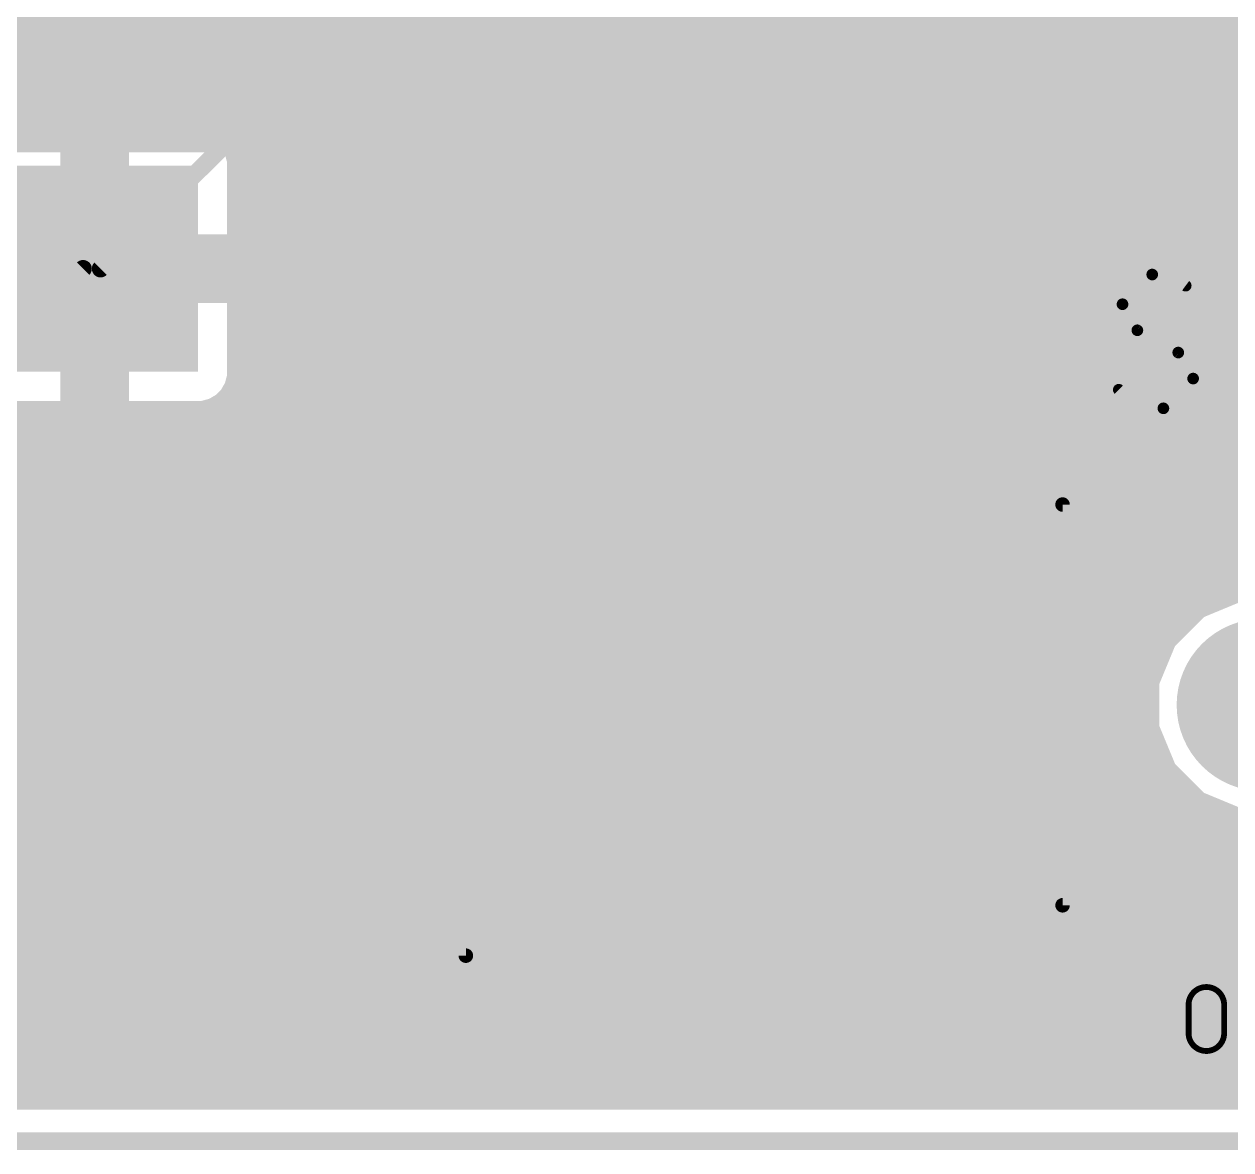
# Model space of a CAD drawing. Extents: x -50 to 50, y 0 to 88.
# Drawn here: x -13.32 to -2.78, y -0.08 to 9.76 of the extents above; entities that cross this region are included whole.
import ezdxf

# ---------------------------------------------------------------- set-up
doc = ezdxf.new("R2010")
doc.units = 0
for name, color, linetype in [('1', 12, 'CONTINUOUS'), ('16', 132, 'CONTINUOUS'), ('17', 110, 'CONTINUOUS'), ('20', 31, 'CONTINUOUS'), ('21', 253, 'CONTINUOUS'), ('25', 253, 'CONTINUOUS')]:
    doc.layers.add(name, color=color, linetype=linetype)

# ---------------------------------------------------------------- blocks, each defined once
blk = doc.blocks.new('ROUNDP')
at = {"const_width": 0.5}
blk.add_lwpolyline([(0, -0.25, 1), (0, 0.25, 1), (0, -0.25)], format="xyb", dxfattribs=at)
blk = doc.blocks.new('RECT')
blk.add_solid([(-0.5, -0.5), (0.5, -0.5), (-0.5, 0.5), (0.5, 0.5)])
blk = doc.blocks.new('SQUAREP')
blk.add_solid([(-0.5, -0.5), (0.5, -0.5), (-0.5, 0.5), (0.5, 0.5)])

msp = doc.modelspace()

# ---------------------------------------------------------------- linework, layer by layer
at = {"layer": '1'}
for points, const_width in [([(-17.78, 7.62), (-11.43, 13.97)], 3), ([(-13.6927, 9.0169), (-10.642, 12.0676)], 0.5), ([(-12.7096, 10), (-3.0694, 10)], 0.5), ([(-3.0694, 10.0126), (-3.0694, 4.8258)], 0.5), ([(-13.2096, 9.5), (-3.0694, 9.5)], 0.5), ([(-12.75, 9.024), (-13.6664, 9.024)], 0.5), ([(-12.75, 7.67), (-12.75, 9.024)], 0.5), ([(-12.65, 9.024), (-12.65, 7.67)], 0.5), ([(-11.7336, 9.024), (-12.65, 9.024)], 0.5), ([(-11.6055, 8.9897), (-11.7336, 9.024)], 0.5), ([(-12.75, 9), (-12.65, 9)], 0.5), ([(-11.6441, 9), (-3.0694, 9)], 0.5), ([(-11.4905, 8.9233), (-11.6055, 8.9897)], 0.5), ([(-11.3967, 8.8295), (-11.4905, 8.9233)], 0.5), ([(-11.3303, 8.7145), (-11.3967, 8.8295)], 0.5), ([(-11.296, 8.5864), (-11.3303, 8.7145)], 0.5), ([(-12.75, 8.5), (-12.65, 8.5)], 0.5), ([(-11.296, 7.67), (-11.296, 8.5864)], 0.5), ([(-11.296, 8.5), (-3.0694, 8.5)], 0.5), ([(-12.75, 8), (-12.65, 8)], 0.5), ([(-11.296, 8), (-3.0694, 8)], 0.5), ([(-14.104, 7.67), (-12.75, 7.67)], 0.5), ([(-12.65, 7.67), (-12.75, 7.67)], 0.5), ([(-12.75, 7.67), (-12.75, 7.57)], 0.5), ([(-12.65, 7.57), (-12.65, 7.67)], 0.5), ([(-12.65, 7.67), (-11.296, 7.67)], 0.5), ([(-12.75, 7.57), (-14.104, 7.57)], 0.5), ([(-12.75, 6.216), (-12.75, 7.57)], 0.5), ([(-12.75, 7.57), (-12.65, 7.57)], 0.5), ([(-12.65, 7.57), (-12.65, 6.216)], 0.5), ([(-11.296, 7.57), (-12.65, 7.57)], 0.5), ([(-11.296, 6.6536), (-11.296, 7.57)], 0.5), ([(-12.8016, 7.62), (-15.24, 5.1816)], 0.1524), ([(-12.75, 7.5), (-12.65, 7.5)], 0.5), ([(-12.8016, 7.62), (-12.7, 7.62)], 0.1524), ([(-11.296, 7.5), (-3.0694, 7.5)], 0.5), ([(-12.75, 7), (-12.65, 7)], 0.5), ([(-11.296, 7), (-3.0694, 7)], 0.5), ([(-11.3303, 6.5255), (-11.296, 6.6536)], 0.5), ([(-12.75, 6.5), (-12.65, 6.5)], 0.5), ([(-11.3967, 6.4105), (-11.3303, 6.5255)], 0.5), ([(-11.3451, 6.5), (-3.0694, 6.5)], 0.5), ([(-11.4905, 6.3167), (-11.3967, 6.4105)], 0.5), ([(-11.6055, 6.2503), (-11.4905, 6.3167)], 0.5), ([(-13.6664, 6.216), (-12.75, 6.216)], 0.5), ([(-12.65, 6.216), (-11.7336, 6.216)], 0.5), ([(-11.7336, 6.216), (-11.6055, 6.2503)], 0.5), ([(-16.7198, 6), (-3.0694, 6)], 0.5), ([(-22.991, 5.5), (-3.0694, 5.5)], 0.5), ([(-22.991, 5), (-3.0694, 5)], 0.5), ([(-3.0694, 4.8258), (-3.155, 4.7903)], 0.5), ([(-3.155, 4.7903), (-3.4803, 4.465)], 0.5), ([(-22.991, 4.5), (-3.4454, 4.5)], 0.5), ([(-3.4803, 4.465), (-3.6564, 4.04)], 0.5), ([(-23.2578, 4), (-3.6564, 4)], 0.5), ([(-3.6564, 4.04), (-3.6564, 3.58)], 0.5), ([(-3.6564, 3.58), (-3.508, 3.2218)], 0.5), ([(-23.5496, 3.5), (-3.6233, 3.5)], 0.5), ([(-3.508, 3.2218), (-23.2714, 3.2218)], 0.5), ([(7.3152, 2.7432), (-23.4696, 2.7432)], 0.1524), ([(-23.6678, 2.2646), (7.5134, 2.2646)], 0.5), ([(-25.6326, 2), (49.4738, 2)], 0.5), ([(-49.4738, 1.5), (49.4738, 1.5)], 0.5), ([(-49.4738, 1), (49.4738, 1)], 0.5), ([(49.4738, 0.5262), (-49.4738, 0.5262)], 0.5)]:
    msp.add_lwpolyline(points, dxfattribs=dict(at, const_width=const_width))
for points, const_width in [([(-12.7096, 10.125, 1), (-12.7096, 9.875)], 0.25), ([(-3.0694, 9.875, 1), (-3.0694, 10.125)], 0.25), ([(-13.2096, 9.625, 1), (-13.2096, 9.375)], 0.25), ([(-3.0694, 9.375, 1), (-3.0694, 9.625)], 0.25), ([(-12.625, 9.024, 1), (-12.875, 9.024)], 0.25), ([(-12.525, 9.024, 1), (-12.775, 9.024)], 0.25), ([(-12.65, 9.149, 1), (-12.65, 8.899)], 0.25), ([(-12.75, 8.899, 1), (-12.75, 9.149)], 0.25), ([(-11.7013, 9.1447, 1), (-11.766, 8.9033)], 0.25), ([(-11.7336, 8.899, 1), (-11.7336, 9.149)], 0.25), ([(-12.75, 9.125, 1), (-12.75, 8.875)], 0.25), ([(-12.65, 8.875, 1), (-12.65, 9.125)], 0.25), ([(-11.6441, 9.125, 1), (-11.6441, 8.875)], 0.25), ([(-11.543, 9.0979, 1), (-11.668, 8.8814)], 0.25), ([(-11.6378, 8.8689, 1), (-11.5731, 9.1104)], 0.25), ([(-11.4021, 9.0117, 1), (-11.5789, 8.8349)], 0.25), ([(-3.0694, 8.875, 1), (-3.0694, 9.125)], 0.25), ([(-11.553, 8.815, 1), (-11.428, 9.0316)], 0.25), ([(-11.2884, 8.892, 1), (-11.505, 8.767)], 0.25), ([(-11.4851, 8.7411, 1), (-11.3083, 8.9179)], 0.25), ([(-11.2096, 8.7469, 1), (-11.4511, 8.6822)], 0.25), ([(-11.4386, 8.652, 1), (-11.2221, 8.777)], 0.25), ([(-12.75, 8.625, 1), (-12.75, 8.375)], 0.25), ([(-12.65, 8.375, 1), (-12.65, 8.625)], 0.25), ([(-11.171, 8.5864, 1), (-11.421, 8.5864)], 0.25), ([(-11.296, 8.625, 1), (-11.296, 8.375)], 0.25), ([(-3.0694, 8.375, 1), (-3.0694, 8.625)], 0.25), ([(-11.4167, 8.554, 1), (-11.1753, 8.6187)], 0.25), ([(-12.75, 8.125, 1), (-12.75, 7.875)], 0.25), ([(-12.65, 7.875, 1), (-12.65, 8.125)], 0.25), ([(-11.296, 8.125, 1), (-11.296, 7.875)], 0.25), ([(-3.0694, 7.875, 1), (-3.0694, 8.125)], 0.25), ([(-12.75, 7.795, 1), (-12.75, 7.545)], 0.25), ([(-12.625, 7.67, 1), (-12.875, 7.67)], 0.25), ([(-12.525, 7.67, 1), (-12.775, 7.67)], 0.25), ([(-12.65, 7.795, 1), (-12.65, 7.545)], 0.25), ([(-12.75, 7.545, 1), (-12.75, 7.795)], 0.25), ([(-12.65, 7.545, 1), (-12.65, 7.795)], 0.25), ([(-11.296, 7.545, 1), (-11.296, 7.795)], 0.25), ([(-12.625, 7.57, 1), (-12.875, 7.57)], 0.25), ([(-12.75, 7.695, 1), (-12.75, 7.445)], 0.25), ([(-12.525, 7.57, 1), (-12.775, 7.57)], 0.25), ([(-12.65, 7.695, 1), (-12.65, 7.445)], 0.25), ([(-12.75, 7.445, 1), (-12.75, 7.695)], 0.25), ([(-12.65, 7.445, 1), (-12.65, 7.695)], 0.25), ([(-11.171, 7.57, 1), (-11.421, 7.57)], 0.25), ([(-11.296, 7.445, 1), (-11.296, 7.695)], 0.25), ([(-12.875, 7.67, 1), (-12.625, 7.67)], 0.25), ([(-12.75, 7.625, 1), (-12.75, 7.375)], 0.25), ([(-12.875, 7.57, 1), (-12.625, 7.57)], 0.25), ([(-12.775, 7.67, 1), (-12.525, 7.67)], 0.25), ([(-12.775, 7.57, 1), (-12.525, 7.57)], 0.25), ([(-12.8016, 7.6581, 1), (-12.8016, 7.5819)], 0.0762), ([(-12.7747, 7.5931, 1), (-12.8285, 7.6469)], 0.0762), ([(-12.65, 7.375, 1), (-12.65, 7.625)], 0.25), ([(-12.7, 7.5819, 1), (-12.7, 7.6581)], 0.0762), ([(-11.421, 7.67, 1), (-11.171, 7.67)], 0.25), ([(-11.296, 7.625, 1), (-11.296, 7.375)], 0.25), ([(-3.0694, 7.375, 1), (-3.0694, 7.625)], 0.25), ([(-12.75, 7.125, 1), (-12.75, 6.875)], 0.25), ([(-12.65, 6.875, 1), (-12.65, 7.125)], 0.25), ([(-11.296, 7.125, 1), (-11.296, 6.875)], 0.25), ([(-3.0694, 6.875, 1), (-3.0694, 7.125)], 0.25), ([(-11.1753, 6.6213, 1), (-11.4167, 6.686)], 0.25), ([(-12.75, 6.625, 1), (-12.75, 6.375)], 0.25), ([(-12.65, 6.375, 1), (-12.65, 6.625)], 0.25), ([(-11.3451, 6.625, 1), (-11.3451, 6.375)], 0.25), ([(-11.2221, 6.463, 1), (-11.4386, 6.588)], 0.25), ([(-11.421, 6.6536, 1), (-11.171, 6.6536)], 0.25), ([(-3.0694, 6.375, 1), (-3.0694, 6.625)], 0.25), ([(-11.3083, 6.3221, 1), (-11.4851, 6.4989)], 0.25), ([(-11.4511, 6.5578, 1), (-11.2096, 6.4931)], 0.25), ([(-11.428, 6.2084, 1), (-11.553, 6.425)], 0.25), ([(-11.505, 6.473, 1), (-11.2884, 6.348)], 0.25), ([(-12.65, 6.341, 1), (-12.65, 6.091)], 0.25), ([(-12.75, 6.091, 1), (-12.75, 6.341)], 0.25), ([(-11.766, 6.3367, 1), (-11.7013, 6.0953)], 0.25), ([(-11.7336, 6.091, 1), (-11.7336, 6.341)], 0.25), ([(-11.668, 6.3586, 1), (-11.543, 6.1421)], 0.25), ([(-11.5731, 6.1296, 1), (-11.6378, 6.3711)], 0.25), ([(-11.5789, 6.4051, 1), (-11.4021, 6.2283)], 0.25), ([(-12.875, 6.216, 1), (-12.625, 6.216)], 0.25), ([(-12.775, 6.216, 1), (-12.525, 6.216)], 0.25), ([(-3.0694, 5.875, 1), (-3.0694, 6.125)], 0.25), ([(-3.0694, 5.375, 1), (-3.0694, 5.625)], 0.25), ([(-3.0694, 4.875, 1), (-3.0694, 5.125)], 0.25), ([(-3.0216, 4.7103, 1), (-3.1172, 4.9413)], 0.25), ([(-3.2029, 4.9058, 1), (-3.1072, 4.6749)], 0.25), ([(-3.0667, 4.702, 1), (-3.2434, 4.8787)], 0.25), ([(-3.1944, 4.8258, 1), (-2.9444, 4.8258)], 0.25), ([(-3.4454, 4.375, 1), (-3.4454, 4.625)], 0.25), ([(-3.5687, 4.5534, 1), (-3.392, 4.3767)], 0.25), ([(-3.3649, 4.4172, 1), (-3.5958, 4.5129)], 0.25), ([(-3.5314, 4.04, 1), (-3.7814, 4.04)], 0.25), ([(-3.6564, 3.875, 1), (-3.6564, 4.125)], 0.25), ([(-3.7719, 4.0879, 1), (-3.5409, 3.9922)], 0.25), ([(-3.5409, 3.6278, 1), (-3.7719, 3.5321)], 0.25), ([(-3.7814, 3.58, 1), (-3.5314, 3.58)], 0.25), ([(-3.6233, 3.375, 1), (-3.6233, 3.625)], 0.25), ([(-3.6235, 3.174, 1), (-3.3925, 3.2696)], 0.25), ([(-3.508, 3.0968, 1), (-3.508, 3.3468)], 0.25)]:
    msp.add_lwpolyline(points, format="xyb", dxfattribs=dict(at, const_width=const_width))
at = {"layer": '16'}
for points, const_width in [([(-12.6492, 7.62), (-8.2296, 12.0396)], 0.1524), ([(-8.2296, 12.0396), (0, 3.81)], 0.1524), ([(-26.1914, 10), (17.822, 10)], 0.5), ([(-26.1914, 9.5), (18.322, 9.5)], 0.5), ([(-12.75, 9.024), (-13.6664, 9.024)], 0.5), ([(-12.75, 7.67), (-12.75, 9.024)], 0.5), ([(-12.65, 9.024), (-12.65, 7.67)], 0.5), ([(-11.7336, 9.024), (-12.65, 9.024)], 0.5), ([(-11.6055, 8.9897), (-11.7336, 9.024)], 0.5), ([(-12.75, 9), (-12.65, 9)], 0.5), ([(-11.6441, 9), (16.7241, 9)], 0.5), ([(-11.4905, 8.9233), (-11.6055, 8.9897)], 0.5), ([(-11.3967, 8.8295), (-11.4905, 8.9233)], 0.5), ([(-11.3303, 8.7145), (-11.3967, 8.8295)], 0.5), ([(-11.296, 8.5864), (-11.3303, 8.7145)], 0.5), ([(-12.75, 8.5), (-12.65, 8.5)], 0.5), ([(-11.296, 7.67), (-11.296, 8.5864)], 0.5), ([(-11.296, 8.5), (11.3976, 8.5)], 0.5), ([(-12.75, 8), (-12.65, 8)], 0.5), ([(-11.296, 8), (11.3976, 8)], 0.5), ([(-14.104, 7.67), (-12.75, 7.67)], 0.5), ([(-12.65, 7.67), (-12.75, 7.67)], 0.5), ([(-12.75, 7.67), (-12.75, 7.57)], 0.5), ([(-12.65, 7.57), (-12.65, 7.67)], 0.5), ([(-12.65, 7.67), (-11.296, 7.67)], 0.5), ([(-12.75, 7.57), (-14.104, 7.57)], 0.5), ([(-12.75, 6.216), (-12.75, 7.57)], 0.5), ([(-12.75, 7.57), (-12.65, 7.57)], 0.5), ([(-12.65, 7.57), (-12.65, 6.216)], 0.5), ([(-11.296, 7.57), (-12.65, 7.57)], 0.5), ([(-11.296, 6.6536), (-11.296, 7.57)], 0.5), ([(-12.75, 7.5), (-12.65, 7.5)], 0.5), ([(-12.6492, 7.62), (-12.7, 7.62)], 0.1524), ([(-11.296, 7.5), (11.3976, 7.5)], 0.5), ([(-12.75, 7), (-12.65, 7)], 0.5), ([(-11.296, 7), (11.3976, 7)], 0.5), ([(-11.3303, 6.5255), (-11.296, 6.6536)], 0.5), ([(-12.75, 6.5), (-12.65, 6.5)], 0.5), ([(-11.3967, 6.4105), (-11.3303, 6.5255)], 0.5), ([(-11.3451, 6.5), (11.4509, 6.5)], 0.5), ([(-11.4905, 6.3167), (-11.3967, 6.4105)], 0.5), ([(-11.6055, 6.2503), (-11.4905, 6.3167)], 0.5), ([(-13.6664, 6.216), (-12.75, 6.216)], 0.5), ([(-12.65, 6.216), (-11.7336, 6.216)], 0.5), ([(-11.7336, 6.216), (-11.6055, 6.2503)], 0.5), ([(-23.0776, 6), (21.822, 6)], 0.5), ([(-22.991, 5.5), (22.322, 5.5)], 0.5), ([(-22.991, 5), (-0.4085, 5)], 0.5), ([(-2.73, 4.9664), (-3.155, 4.7903)], 0.5), ([(-2.27, 4.9664), (-2.73, 4.9664)], 0.5), ([(-3.155, 4.7903), (-3.4803, 4.465)], 0.5), ([(-22.991, 4.5), (-3.4454, 4.5)], 0.5), ([(-3.4803, 4.465), (-3.6564, 4.04)], 0.5), ([(-23.2578, 4), (-3.6564, 4)], 0.5), ([(-3.6564, 4.04), (-3.6564, 3.58)], 0.5), ([(-3.6564, 3.58), (-3.4803, 3.155)], 0.5), ([(-25.7909, 3.5), (-3.6233, 3.5)], 0.5), ([(-3.4803, 3.155), (-3.155, 2.8296)], 0.5), ([(-25.6326, 3), (-3.3254, 3)], 0.5), ([(-3.155, 2.8296), (-2.73, 2.6536)], 0.5), ([(-2.73, 2.6536), (-2.27, 2.6536)], 0.5), ([(-25.6326, 2.5), (49.4738, 2.5)], 0.5), ([(-25.6326, 2), (49.4738, 2)], 0.5), ([(-49.4738, 1.5), (49.4738, 1.5)], 0.5), ([(-49.4738, 1), (49.4738, 1)], 0.5), ([(49.4738, 0.5262), (-49.4738, 0.5262)], 0.5)]:
    msp.add_lwpolyline(points, dxfattribs=dict(at, const_width=const_width))
for points, const_width in [([(-12.625, 9.024, 1), (-12.875, 9.024)], 0.25), ([(-12.525, 9.024, 1), (-12.775, 9.024)], 0.25), ([(-12.65, 9.149, 1), (-12.65, 8.899)], 0.25), ([(-12.75, 8.899, 1), (-12.75, 9.149)], 0.25), ([(-11.7013, 9.1447, 1), (-11.766, 8.9033)], 0.25), ([(-11.7336, 8.899, 1), (-11.7336, 9.149)], 0.25), ([(-12.75, 9.125, 1), (-12.75, 8.875)], 0.25), ([(-12.65, 8.875, 1), (-12.65, 9.125)], 0.25), ([(-11.6441, 9.125, 1), (-11.6441, 8.875)], 0.25), ([(-11.543, 9.0979, 1), (-11.668, 8.8814)], 0.25), ([(-11.6378, 8.8689, 1), (-11.5731, 9.1104)], 0.25), ([(-11.4021, 9.0117, 1), (-11.5789, 8.8349)], 0.25), ([(-11.553, 8.815, 1), (-11.428, 9.0316)], 0.25), ([(-11.2884, 8.892, 1), (-11.505, 8.767)], 0.25), ([(-11.4851, 8.7411, 1), (-11.3083, 8.9179)], 0.25), ([(-11.2096, 8.7469, 1), (-11.4511, 8.6822)], 0.25), ([(-11.4386, 8.652, 1), (-11.2221, 8.777)], 0.25), ([(-12.75, 8.625, 1), (-12.75, 8.375)], 0.25), ([(-12.65, 8.375, 1), (-12.65, 8.625)], 0.25), ([(-11.171, 8.5864, 1), (-11.421, 8.5864)], 0.25), ([(-11.296, 8.625, 1), (-11.296, 8.375)], 0.25), ([(-11.4167, 8.554, 1), (-11.1753, 8.6187)], 0.25), ([(-12.75, 8.125, 1), (-12.75, 7.875)], 0.25), ([(-12.65, 7.875, 1), (-12.65, 8.125)], 0.25), ([(-11.296, 8.125, 1), (-11.296, 7.875)], 0.25), ([(-12.75, 7.795, 1), (-12.75, 7.545)], 0.25), ([(-12.625, 7.67, 1), (-12.875, 7.67)], 0.25), ([(-12.525, 7.67, 1), (-12.775, 7.67)], 0.25), ([(-12.65, 7.795, 1), (-12.65, 7.545)], 0.25), ([(-12.75, 7.545, 1), (-12.75, 7.795)], 0.25), ([(-12.65, 7.545, 1), (-12.65, 7.795)], 0.25), ([(-11.296, 7.545, 1), (-11.296, 7.795)], 0.25), ([(-12.625, 7.57, 1), (-12.875, 7.57)], 0.25), ([(-12.75, 7.695, 1), (-12.75, 7.445)], 0.25), ([(-12.525, 7.57, 1), (-12.775, 7.57)], 0.25), ([(-12.65, 7.695, 1), (-12.65, 7.445)], 0.25), ([(-12.75, 7.445, 1), (-12.75, 7.695)], 0.25), ([(-12.65, 7.445, 1), (-12.65, 7.695)], 0.25), ([(-11.171, 7.57, 1), (-11.421, 7.57)], 0.25), ([(-11.296, 7.445, 1), (-11.296, 7.695)], 0.25), ([(-12.875, 7.67, 1), (-12.625, 7.67)], 0.25), ([(-12.75, 7.625, 1), (-12.75, 7.375)], 0.25), ([(-12.875, 7.57, 1), (-12.625, 7.57)], 0.25), ([(-12.775, 7.67, 1), (-12.525, 7.67)], 0.25), ([(-12.775, 7.57, 1), (-12.525, 7.57)], 0.25), ([(-12.7, 7.6581, 1), (-12.7, 7.5819)], 0.0762), ([(-12.65, 7.375, 1), (-12.65, 7.625)], 0.25), ([(-12.6492, 7.5819, 1), (-12.6492, 7.6581)], 0.0762), ([(-11.421, 7.67, 1), (-11.171, 7.67)], 0.25), ([(-11.296, 7.625, 1), (-11.296, 7.375)], 0.25), ([(-12.6761, 7.6469, 1), (-12.6223, 7.5931)], 0.0762), ([(-12.75, 7.125, 1), (-12.75, 6.875)], 0.25), ([(-12.65, 6.875, 1), (-12.65, 7.125)], 0.25), ([(-11.296, 7.125, 1), (-11.296, 6.875)], 0.25), ([(-11.1753, 6.6213, 1), (-11.4167, 6.686)], 0.25), ([(-12.75, 6.625, 1), (-12.75, 6.375)], 0.25), ([(-12.65, 6.375, 1), (-12.65, 6.625)], 0.25), ([(-11.3451, 6.625, 1), (-11.3451, 6.375)], 0.25), ([(-11.2221, 6.463, 1), (-11.4386, 6.588)], 0.25), ([(-11.421, 6.6536, 1), (-11.171, 6.6536)], 0.25), ([(-11.3083, 6.3221, 1), (-11.4851, 6.4989)], 0.25), ([(-11.4511, 6.5578, 1), (-11.2096, 6.4931)], 0.25), ([(-11.428, 6.2084, 1), (-11.553, 6.425)], 0.25), ([(-11.505, 6.473, 1), (-11.2884, 6.348)], 0.25), ([(-12.65, 6.341, 1), (-12.65, 6.091)], 0.25), ([(-12.75, 6.091, 1), (-12.75, 6.341)], 0.25), ([(-11.766, 6.3367, 1), (-11.7013, 6.0953)], 0.25), ([(-11.7336, 6.091, 1), (-11.7336, 6.341)], 0.25), ([(-11.668, 6.3586, 1), (-11.543, 6.1421)], 0.25), ([(-11.5731, 6.1296, 1), (-11.6378, 6.3711)], 0.25), ([(-11.5789, 6.4051, 1), (-11.4021, 6.2283)], 0.25), ([(-12.875, 6.216, 1), (-12.625, 6.216)], 0.25), ([(-12.775, 6.216, 1), (-12.525, 6.216)], 0.25), ([(-2.73, 5.0914, 1), (-2.73, 4.8414)], 0.25), ([(-2.6822, 4.8509, 1), (-2.7779, 5.0819)], 0.25), ([(-3.2029, 4.9058, 1), (-3.1072, 4.6749)], 0.25), ([(-3.0667, 4.702, 1), (-3.2434, 4.8787)], 0.25), ([(-3.4454, 4.375, 1), (-3.4454, 4.625)], 0.25), ([(-3.5687, 4.5534, 1), (-3.392, 4.3767)], 0.25), ([(-3.3649, 4.4172, 1), (-3.5958, 4.5129)], 0.25), ([(-3.5314, 4.04, 1), (-3.7814, 4.04)], 0.25), ([(-3.6564, 3.875, 1), (-3.6564, 4.125)], 0.25), ([(-3.7719, 4.0879, 1), (-3.5409, 3.9922)], 0.25), ([(-3.5409, 3.6278, 1), (-3.7719, 3.5321)], 0.25), ([(-3.7814, 3.58, 1), (-3.5314, 3.58)], 0.25), ([(-3.6233, 3.375, 1), (-3.6233, 3.625)], 0.25), ([(-3.392, 3.2433, 1), (-3.5687, 3.0666)], 0.25), ([(-3.5958, 3.1071, 1), (-3.3649, 3.2028)], 0.25), ([(-3.3254, 2.875, 1), (-3.3254, 3.125)], 0.25), ([(-3.1072, 2.9451, 1), (-3.2029, 2.7142)], 0.25), ([(-3.2434, 2.7413, 1), (-3.0667, 2.918)], 0.25), ([(-2.73, 2.7786, 1), (-2.73, 2.5286)], 0.25), ([(-2.7779, 2.5381, 1), (-2.6822, 2.7691)], 0.25)]:
    msp.add_lwpolyline(points, format="xyb", dxfattribs=dict(at, const_width=const_width))
at = {"layer": '20', "const_width": 0.1524}
msp.add_lwpolyline([(-50, 0), (50, 0)], dxfattribs=at)
at = {"layer": '21'}
for points, const_width in [([(-9.46, 1.62), (-9.46, 14.12)], 0.127), ([(-4.25, 2.06), (-4.25, 5.56)], 0.127), ([(-4.25, 5.56), (4.25, 5.56)], 0.127), ([(4.25, 2.06), (-4.25, 2.06)], 0.127), ([(-21.02, 1.62), (-9.46, 1.62)], 0.127), ([(-3.1496, 0.9426), (-3.1496, 1.191)], 0.0508), ([(-2.8392, 1.191), (-2.8392, 0.9426)], 0.0508)]:
    msp.add_lwpolyline(points, dxfattribs=dict(at, const_width=const_width))
for points, const_width in [([(-4.25, 5.5918, 1), (-4.25, 5.5283)], 0.0635), ([(-4.2183, 5.56, 1), (-4.2817, 5.56)], 0.0635), ([(-4.25, 2.0918, 1), (-4.25, 2.0282)], 0.0635), ([(-4.2817, 2.06, 1), (-4.2183, 2.06)], 0.0635), ([(-9.4918, 1.62, 1), (-9.4283, 1.62)], 0.0635), ([(-9.46, 1.5883, 1), (-9.46, 1.6518)], 0.0635), ([(-2.8392, 1.191, 1), (-3.1496, 1.191)], 0.0508), ([(-3.1369, 1.191, 1), (-3.1623, 1.191)], 0.0254), ([(-3.1623, 1.191, 1), (-3.1369, 1.191)], 0.0254), ([(-2.8265, 1.191, 1), (-2.8519, 1.191)], 0.0254), ([(-2.8519, 1.191, 1), (-2.8265, 1.191)], 0.0254), ([(-3.1496, 0.9426, 1), (-2.8392, 0.9426)], 0.0508), ([(-3.1369, 0.9426, 1), (-3.1623, 0.9426)], 0.0254), ([(-3.1623, 0.9426, 1), (-3.1369, 0.9426)], 0.0254), ([(-2.8265, 0.9426, 1), (-2.8519, 0.9426)], 0.0254), ([(-2.8519, 0.9426, 1), (-2.8265, 0.9426)], 0.0254)]:
    msp.add_lwpolyline(points, format="xyb", dxfattribs=dict(at, const_width=const_width))
at = {"layer": '25'}
for points, const_width in [([(-3.4671, 7.5692, 0.4142), (-3.7267, 7.3096)], 0.1016), ([(-3.175, 7.4718, 0.1623), (-3.4671, 7.5692)], 0.1016), ([(-3.4671, 7.5946, 1), (-3.4671, 7.5438)], 0.0508), ([(-3.4671, 7.5438, 1), (-3.4671, 7.5946)], 0.0508), ([(-3.1902, 7.4515, 1), (-3.1598, 7.4922)], 0.0508), ([(-3.7267, 7.3096, 0.2656), (-3.5969, 7.0824)], 0.1016), ([(-3.7013, 7.3096, 1), (-3.7521, 7.3096)], 0.0508), ([(-3.7521, 7.3096, 1), (-3.7013, 7.3096)], 0.0508), ([(-3.5848, 7.1047, 1), (-3.6091, 7.0601)], 0.0508), ([(-3.6098, 7.0605, 1), (-3.584, 7.1042)], 0.0508), ([(-3.1101, 6.6604, 0.2656), (-3.2399, 6.8876)], 0.1016), ([(-3.227, 6.9095, 1), (-3.2528, 6.8657)], 0.0508), ([(-3.2521, 6.8653, 1), (-3.2277, 6.9099)], 0.0508), ([(-3.3697, 6.4008, 0.4142), (-3.1101, 6.6604)], 0.1016), ([(-3.0847, 6.6604, 1), (-3.1355, 6.6604)], 0.0508), ([(-3.1355, 6.6604, 1), (-3.0847, 6.6604)], 0.0508), ([(-3.7592, 6.5631, 0.2), (-3.3697, 6.4008)], 0.1016), ([(-3.7412, 6.581, 1), (-3.7772, 6.5452)], 0.0508), ([(-3.3697, 6.4262, 1), (-3.3697, 6.3754)], 0.0508), ([(-3.3697, 6.3754, 1), (-3.3697, 6.4262)], 0.0508)]:
    msp.add_lwpolyline(points, format="xyb", dxfattribs=dict(at, const_width=const_width))
at = {"layer": '25', "const_width": 0.1016}
msp.add_lwpolyline([(-3.2399, 6.8876), (-3.5969, 7.0824)], dxfattribs=at)

# ---------------------------------------------------------------- block references
at = {"layer": '17'}
for name, p, xscale, yscale in [('SQUAREP', (-12.7, 7.62), 1.8, 1.8), ('SQUAREP', (-12.7, 7.62), 1.8, 1.8), ('ROUNDP', (-2.5, 3.81), 1.508, 1.508), ('ROUNDP', (-2.5, 3.81), 1.508, 1.508)]:
    msp.add_blockref(name, p, dxfattribs=dict(at, xscale=xscale, yscale=yscale))
at = {"layer": '21', "xscale": 2.54, "yscale": 5.588}
msp.add_blockref('RECT', (-12.7, 11.43), dxfattribs=at)

doc.saveas('drawing.dxf')
